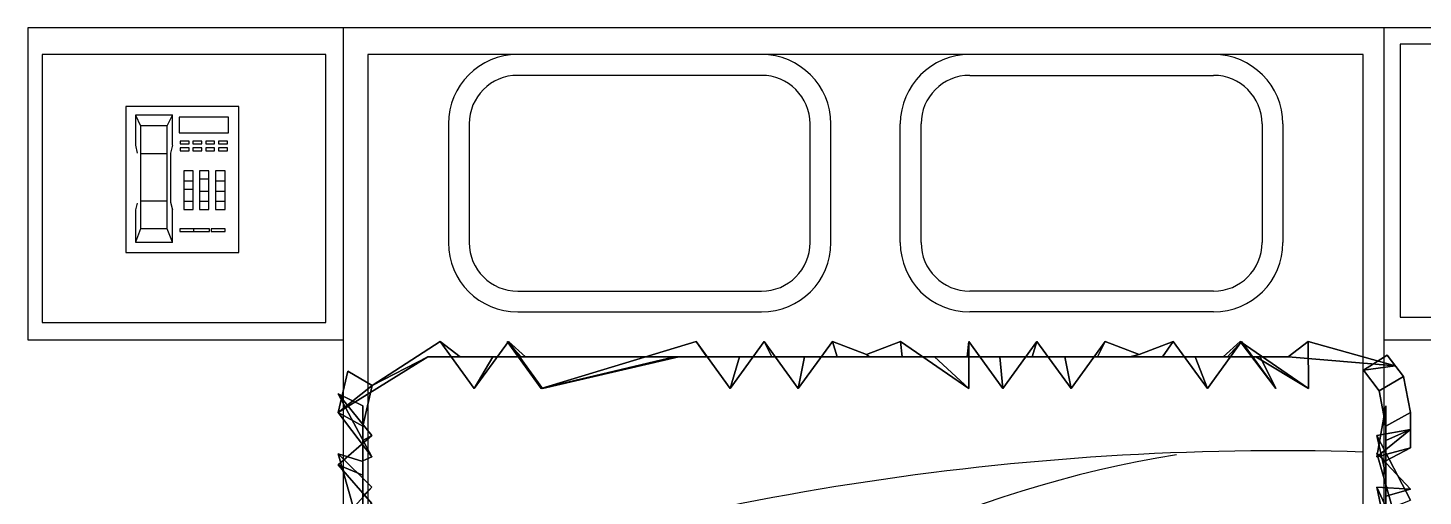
# Model space of a CAD drawing. Header units: inches. Extents: x 11.4 to 53.9, y 13.7 to 38.5.
# Drawn here: x 20.582 to 22.592, y 24.98 to 25.656 of the extents above; entities that cross this region are included whole.
import ezdxf

# ---------------------------------------------------------------- set-up
doc = ezdxf.new("R2010")
doc.units = ezdxf.units.IN
doc.header["$MEASUREMENT"] = 0
for name, color, linetype in [('02', 2, 'Continuous'), ('1', 1, 'Continuous'), ('4', 4, 'Continuous')]:
    doc.layers.add(name, color=color, linetype=linetype)

msp = doc.modelspace()

# ---------------------------------------------------------------- linework, layer by layer
at = {"layer": '02'}
for p, q in [((22.9599, 25.6324), (22.5586, 25.6324)), ((22.5586, 25.6324), (22.5586, 25.2384)), ((21.0112, 25.6173), (20.6024, 25.6173)), ((20.6024, 25.6173), (20.6024, 25.2309)), ((21.0112, 25.2309), (21.0112, 25.6173)), ((22.5056, 25.6173), (21.0718, 25.6173)), ((21.0718, 25.6173), (21.0718, 23.808)), ((22.5056, 23.808), (22.5056, 25.6173)), ((21.6387, 25.5873), (21.2876, 25.5873)), ((21.9387, 25.5873), (22.2899, 25.5873)), ((21.1876, 25.5173), (21.1876, 25.346)), ((21.2176, 25.5173), (21.2176, 25.346)), ((21.7087, 25.346), (21.7087, 25.5173)), ((21.7387, 25.346), (21.7387, 25.5173)), ((21.8387, 25.346), (21.8387, 25.5173)), ((21.8687, 25.346), (21.8687, 25.5173)), ((22.3599, 25.5173), (22.3599, 25.346)), ((22.3899, 25.5173), (22.3899, 25.346)), ((21.2876, 25.276), (21.6387, 25.276)), ((22.2899, 25.276), (21.9387, 25.276)), ((21.2876, 25.246), (21.6387, 25.246)), ((22.2899, 25.246), (21.9387, 25.246)), ((20.6024, 25.2309), (21.0112, 25.2309)), ((22.5586, 25.2384), (22.9599, 25.2384))]:
    msp.add_line(p, q, dxfattribs=at)
for centre, radius, start, end in [((21.2876, 25.5173), 0.1, 90, 180), ((21.6387, 25.5173), 0.1, 0, 90), ((21.9387, 25.5173), 0.1, 90, 180), ((22.2899, 25.5173), 0.1, 0, 90), ((21.2876, 25.5173), 0.07, 90, 180), ((21.6387, 25.5173), 0.07, 0, 90), ((21.9387, 25.5173), 0.07, 90, 180), ((22.2899, 25.5173), 0.07, 0, 90), ((21.2876, 25.346), 0.1, 180, 270), ((21.2876, 25.346), 0.07, 180, 270), ((21.6387, 25.346), 0.1, 270, 0), ((21.6387, 25.346), 0.07, 270, 0), ((21.9387, 25.346), 0.1, 180, 270), ((21.9387, 25.346), 0.07, 180, 270), ((22.2899, 25.346), 0.07, 270, 0), ((22.2899, 25.346), 0.1, 270, 0), ((22.387, 21.0461), 3.9997, 88.3001, 109.4819), ((22.488, 23.4621, 0.0693), 1.5976, 99.0507, 131.8465)]:
    msp.add_arc(centre, radius, start, end, dxfattribs=at)
for points, invisible_edges in [([(21.0778, 25.1399, 0.2113), (21.176, 25.2032, 0.0693), (21.0287, 25.1009, 0.0693)], 14), ([(21.176, 25.2032, 0.0693), (21.0774, 25.0372, 0.0693), (21.0287, 25.1009, 0.0693)], 13), ([(22.4264, 25.2032, 0.0693), (22.5518, 25.1682, 0.0693), (21.0774, 25.0372, 0.0693)], 14), ([(21.2247, 25.1354, 0.0693), (21.2742, 25.2032, 0.0693), (21.0774, 25.0372, 0.0693)], 14), ([(21.2742, 25.2032, 0.0693), (21.323, 25.1354, 0.0693), (21.0774, 25.0372, 0.0693)], 14), ([(21.323, 25.1354, 0.0693), (21.2724, 25.2032, 0.0693), (21.0774, 25.0372, 0.0693)], 14), ([(21.2724, 25.2032, 0.0693), (21.3212, 25.1354, 0.0693), (21.0774, 25.0372, 0.0693)], 14), ([(21.3212, 25.1354, 0.0693), (21.5446, 25.2032, 0.0693), (21.0774, 25.0372, 0.0693)], 14), ([(21.5446, 25.2032, 0.0693), (21.5935, 25.1354, 0.0693), (21.0774, 25.0372, 0.0693)], 14), ([(21.5935, 25.1354, 0.0693), (21.6427, 25.2032, 0.0693), (21.0774, 25.0372, 0.0693)], 14), ([(21.6427, 25.2032, 0.0693), (21.6917, 25.1354, 0.0693), (21.0774, 25.0372, 0.0693)], 14), ([(21.6917, 25.1354, 0.0693), (21.7409, 25.2032, 0.0693), (21.0774, 25.0372, 0.0693)], 14), ([(21.7409, 25.2032, 0.0693), (21.79, 25.1845, 0.0693), (21.0774, 25.0372, 0.0693)], 14), ([(21.79, 25.1845, 0.0693), (21.8391, 25.2032, 0.0693), (21.0774, 25.0372, 0.0693)], 14), ([(21.8391, 25.2032, 0.0693), (21.9374, 25.1354, 0.0693), (21.0774, 25.0372, 0.0693)], 14), ([(21.9374, 25.1354, 0.0693), (21.9373, 25.2032, 0.0693), (21.0774, 25.0372, 0.0693)], 14), ([(21.9373, 25.2032, 0.0693), (21.9865, 25.1354, 0.0693), (21.0774, 25.0372, 0.0693)], 14), ([(21.9865, 25.1354, 0.0693), (22.0355, 25.2032, 0.0693), (21.0774, 25.0372, 0.0693)], 14), ([(22.0355, 25.2032, 0.0693), (22.0847, 25.1354, 0.0693), (21.0774, 25.0372, 0.0693)], 14), ([(22.0847, 25.1354, 0.0693), (22.1337, 25.2032, 0.0693), (21.0774, 25.0372, 0.0693)], 14), ([(22.1337, 25.2032, 0.0693), (22.183, 25.1845, 0.0693), (21.0774, 25.0372, 0.0693)], 14), ([(22.183, 25.1845, 0.0693), (22.2319, 25.2032, 0.0693), (21.0774, 25.0372, 0.0693)], 14), ([(22.2319, 25.2032, 0.0693), (22.2812, 25.1354, 0.0693), (21.0774, 25.0372, 0.0693)], 14), ([(22.2812, 25.1354, 0.0693), (22.3301, 25.2032, 0.0693), (21.0774, 25.0372, 0.0693)], 14), ([(22.3301, 25.2032, 0.0693), (22.3795, 25.1354, 0.0693), (21.0774, 25.0372, 0.0693)], 14), ([(22.3795, 25.1354, 0.0693), (22.3283, 25.2032, 0.0693), (21.0774, 25.0372, 0.0693)], 14), ([(22.3283, 25.2032, 0.0693), (22.4269, 25.1354, 0.0693), (21.0774, 25.0372, 0.0693)], 14), ([(22.4269, 25.1354, 0.0693), (22.4264, 25.2032, 0.0693), (21.0774, 25.0372, 0.0693)], 14), ([(21.176, 25.2032, 0.0693), (21.2247, 25.1354, 0.0693), (21.0774, 25.0372, 0.0693)], 14), ([(21.176, 25.2032, 0.0693), (21.0778, 25.1399, 0.2113), (21.158, 25.1814, 0.2113)], 12), ([(21.176, 25.2032, 0.0693), (21.158, 25.1814, 0.2113), (21.2048, 25.1814, 0.2113)], 1), ([(21.2247, 25.1354, 0.0693), (21.176, 25.2032, 0.0693), (21.2048, 25.1814, 0.2113)], 12), ([(21.2742, 25.2032, 0.0693), (21.2247, 25.1354, 0.0693), (21.2518, 25.1814, 0.2113)], 12), ([(21.2742, 25.2032, 0.0693), (21.2518, 25.1814, 0.2113), (21.2986, 25.1814, 0.2113)], 1), ([(21.3212, 25.1354, 0.0693), (21.2724, 25.2032, 0.0693), (21.2923, 25.1814, 0.2113)], 12), ([(21.2724, 25.2032, 0.0693), (21.5195, 25.1814, 0.2113), (21.2923, 25.1814, 0.2113)], 1), ([(21.2724, 25.2032, 0.0693), (21.323, 25.1354, 0.0693), (21.5195, 25.1814, 0.2113)], 12), ([(21.323, 25.1354, 0.0693), (21.2742, 25.2032, 0.0693), (21.2986, 25.1814, 0.2113)], 12), ([(21.5446, 25.2032, 0.0693), (21.3212, 25.1354, 0.0693), (21.5133, 25.1814, 0.2113)], 12), ([(21.5446, 25.2032, 0.0693), (21.5133, 25.1814, 0.2113), (21.5601, 25.1814, 0.2113)], 1), ([(21.5935, 25.1354, 0.0693), (21.5446, 25.2032, 0.0693), (21.5601, 25.1814, 0.2113)], 12), ([(21.6427, 25.2032, 0.0693), (21.5935, 25.1354, 0.0693), (21.607, 25.1814, 0.2113)], 12), ([(21.6427, 25.2032, 0.0693), (21.607, 25.1814, 0.2113), (21.6538, 25.1814, 0.2113)], 1), ([(21.6917, 25.1354, 0.0693), (21.6427, 25.2032, 0.0693), (21.6538, 25.1814, 0.2113)], 12), ([(21.7409, 25.2032, 0.0693), (21.6917, 25.1354, 0.0693), (21.7008, 25.1814, 0.2113)], 12), ([(21.7409, 25.2032, 0.0693), (21.7008, 25.1814, 0.2113), (21.7476, 25.1814, 0.2113)], 1), ([(21.79, 25.1845, 0.0693), (21.7409, 25.2032, 0.0693), (21.7476, 25.1814, 0.2113)], 12), ([(21.8391, 25.2032, 0.0693), (21.79, 25.1845, 0.0693), (21.7945, 25.1814, 0.2113)], 12), ([(21.8391, 25.2032, 0.0693), (21.7945, 25.1814, 0.2113), (21.8413, 25.1814, 0.2113)], 1), ([(21.9374, 25.1354, 0.0693), (21.8391, 25.2032, 0.0693), (21.8413, 25.1814, 0.2113)], 12), ([(21.9373, 25.2032, 0.0693), (21.8882, 25.1814, 0.2113), (21.9351, 25.1814, 0.2113)], 1), ([(21.9373, 25.2032, 0.0693), (21.9374, 25.1354, 0.0693), (21.8882, 25.1814, 0.2113)], 12), ([(21.9865, 25.1354, 0.0693), (21.9373, 25.2032, 0.0693), (21.9351, 25.1814, 0.2113)], 12), ([(22.0355, 25.2032, 0.0693), (21.982, 25.1814, 0.2113), (22.0288, 25.1814, 0.2113)], 1), ([(22.0355, 25.2032, 0.0693), (21.9865, 25.1354, 0.0693), (21.982, 25.1814, 0.2113)], 12), ([(22.0847, 25.1354, 0.0693), (22.0355, 25.2032, 0.0693), (22.0288, 25.1814, 0.2113)], 12), ([(22.1337, 25.2032, 0.0693), (22.0758, 25.1814, 0.2113), (22.1226, 25.1814, 0.2113)], 1), ([(22.1337, 25.2032, 0.0693), (22.0847, 25.1354, 0.0693), (22.0758, 25.1814, 0.2113)], 12), ([(22.183, 25.1845, 0.0693), (22.1337, 25.2032, 0.0693), (22.1226, 25.1814, 0.2113)], 12), ([(22.2319, 25.2032, 0.0693), (22.1695, 25.1814, 0.2113), (22.2163, 25.1814, 0.2113)], 1), ([(22.2319, 25.2032, 0.0693), (22.183, 25.1845, 0.0693), (22.1695, 25.1814, 0.2113)], 12), ([(22.2812, 25.1354, 0.0693), (22.2319, 25.2032, 0.0693), (22.2163, 25.1814, 0.2113)], 12), ([(22.3301, 25.2032, 0.0693), (22.2633, 25.1814, 0.2113), (22.3101, 25.1814, 0.2113)], 1), ([(22.3301, 25.2032, 0.0693), (22.2812, 25.1354, 0.0693), (22.2633, 25.1814, 0.2113)], 12), ([(22.3283, 25.2032, 0.0693), (22.357, 25.1814, 0.2113), (22.3038, 25.1814, 0.2113)], 1), ([(22.4269, 25.1354, 0.0693), (22.3283, 25.2032, 0.0693), (22.3038, 25.1814, 0.2113)], 12), ([(22.3795, 25.1354, 0.0693), (22.3301, 25.2032, 0.0693), (22.3101, 25.1814, 0.2113)], 12), ([(22.3283, 25.2032, 0.0693), (22.3795, 25.1354, 0.0693), (22.357, 25.1814, 0.2113)], 12), ([(22.4264, 25.2032, 0.0693), (22.3508, 25.1814, 0.2113), (22.3976, 25.1814, 0.2113)], 1), ([(22.4264, 25.2032, 0.0693), (22.4269, 25.1354, 0.0693), (22.3508, 25.1814, 0.2113)], 12), ([(22.5518, 25.1682, 0.0693), (22.4264, 25.2032, 0.0693), (22.3976, 25.1814, 0.2113)], 12), ([(21.0778, 25.1399, 0.2113), (21.158, 25.1814, 0.2113), (21.0287, 25.1009, 0.0693)], 1), ([(21.0778, 25.1399, 0.2113), (21.0287, 25.1009, 0.0693), (21.158, 25.1814, 0.2113)], 1), ([(21.0643, 25.0314, 0.2113), (22.5518, 25.1682, 0.0693), (22.3976, 25.1814, 0.2113)], 13), ([(21.0643, 25.0314, 0.2113), (21.2518, 25.1814, 0.2113), (21.2048, 25.1814, 0.2113)], 13), ([(21.0643, 25.0314, 0.2113), (21.2986, 25.1814, 0.2113), (21.2518, 25.1814, 0.2113)], 13), ([(21.0643, 25.0314, 0.2113), (21.5195, 25.1814, 0.2113), (21.2986, 25.1814, 0.2113)], 13), ([(21.0643, 25.0314, 0.2113), (21.2923, 25.1814, 0.2113), (21.5195, 25.1814, 0.2113)], 13), ([(21.0643, 25.0314, 0.2113), (21.5133, 25.1814, 0.2113), (21.2923, 25.1814, 0.2113)], 13), ([(21.0643, 25.0314, 0.2113), (21.5601, 25.1814, 0.2113), (21.5133, 25.1814, 0.2113)], 13), ([(21.0643, 25.0314, 0.2113), (21.607, 25.1814, 0.2113), (21.5601, 25.1814, 0.2113)], 13), ([(21.0643, 25.0314, 0.2113), (21.6538, 25.1814, 0.2113), (21.607, 25.1814, 0.2113)], 13), ([(21.0643, 25.0314, 0.2113), (21.7008, 25.1814, 0.2113), (21.6538, 25.1814, 0.2113)], 13), ([(21.0643, 25.0314, 0.2113), (21.7476, 25.1814, 0.2113), (21.7008, 25.1814, 0.2113)], 13), ([(21.0643, 25.0314, 0.2113), (21.7945, 25.1814, 0.2113), (21.7476, 25.1814, 0.2113)], 13), ([(21.0643, 25.0314, 0.2113), (21.8413, 25.1814, 0.2113), (21.7945, 25.1814, 0.2113)], 13), ([(21.0643, 25.0314, 0.2113), (21.8882, 25.1814, 0.2113), (21.8413, 25.1814, 0.2113)], 13), ([(21.0643, 25.0314, 0.2113), (21.9351, 25.1814, 0.2113), (21.8882, 25.1814, 0.2113)], 13), ([(21.0643, 25.0314, 0.2113), (21.982, 25.1814, 0.2113), (21.9351, 25.1814, 0.2113)], 13), ([(21.0643, 25.0314, 0.2113), (22.0288, 25.1814, 0.2113), (21.982, 25.1814, 0.2113)], 13), ([(21.0643, 25.0314, 0.2113), (22.0758, 25.1814, 0.2113), (22.0288, 25.1814, 0.2113)], 13), ([(21.0643, 25.0314, 0.2113), (22.1226, 25.1814, 0.2113), (22.0758, 25.1814, 0.2113)], 13), ([(21.0643, 25.0314, 0.2113), (22.1695, 25.1814, 0.2113), (22.1226, 25.1814, 0.2113)], 13), ([(21.0643, 25.0314, 0.2113), (22.2163, 25.1814, 0.2113), (22.1695, 25.1814, 0.2113)], 13), ([(21.0643, 25.0314, 0.2113), (22.2633, 25.1814, 0.2113), (22.2163, 25.1814, 0.2113)], 13), ([(21.0643, 25.0314, 0.2113), (22.3101, 25.1814, 0.2113), (22.2633, 25.1814, 0.2113)], 13), ([(21.0643, 25.0314, 0.2113), (22.357, 25.1814, 0.2113), (22.3101, 25.1814, 0.2113)], 13), ([(21.0643, 25.0314, 0.2113), (22.3038, 25.1814, 0.2113), (22.357, 25.1814, 0.2113)], 13), ([(21.0643, 25.0314, 0.2113), (22.3508, 25.1814, 0.2113), (22.3038, 25.1814, 0.2113)], 13), ([(21.0643, 25.0314, 0.2113), (22.3976, 25.1814, 0.2113), (22.3508, 25.1814, 0.2113)], 13), ([(21.0778, 25.1399, 0.2113), (21.0643, 25.0813, 0.2113), (21.158, 25.1814, 0.2113)], 14), ([(21.0643, 25.0813, 0.2113), (21.2048, 25.1814, 0.2113), (21.158, 25.1814, 0.2113)], 13), ([(21.0643, 25.0813, 0.2113), (21.0643, 25.0314, 0.2113), (21.2048, 25.1814, 0.2113)], 14), ([(21.0643, 25.0314, 0.2113), (22.506, 25.1622, 0.2113), (22.5518, 25.1682, 0.0693)], 13), ([(22.5518, 25.1682, 0.0693), (22.5399, 25.1835, 0.0693), (21.0774, 25.0372, 0.0693)], 14), ([(22.5399, 25.1835, 0.0693), (22.5637, 25.1528, 0.0693), (21.0774, 25.0372, 0.0693)], 14), ([(21.2247, 25.1354, 0.0693), (21.2048, 25.1814, 0.2113), (21.2518, 25.1814, 0.2113)], 1), ([(21.3212, 25.1354, 0.0693), (21.2923, 25.1814, 0.2113), (21.5133, 25.1814, 0.2113)], 1), ([(21.323, 25.1354, 0.0693), (21.2986, 25.1814, 0.2113), (21.5195, 25.1814, 0.2113)], 1), ([(21.5935, 25.1354, 0.0693), (21.5601, 25.1814, 0.2113), (21.607, 25.1814, 0.2113)], 1), ([(21.6917, 25.1354, 0.0693), (21.6538, 25.1814, 0.2113), (21.7008, 25.1814, 0.2113)], 1), ([(21.79, 25.1845, 0.0693), (21.7476, 25.1814, 0.2113), (21.7945, 25.1814, 0.2113)], 1), ([(21.9374, 25.1354, 0.0693), (21.8413, 25.1814, 0.2113), (21.8882, 25.1814, 0.2113)], 1), ([(21.9865, 25.1354, 0.0693), (21.9351, 25.1814, 0.2113), (21.982, 25.1814, 0.2113)], 1), ([(22.0847, 25.1354, 0.0693), (22.0288, 25.1814, 0.2113), (22.0758, 25.1814, 0.2113)], 1), ([(22.183, 25.1845, 0.0693), (22.1226, 25.1814, 0.2113), (22.1695, 25.1814, 0.2113)], 1), ([(22.2812, 25.1354, 0.0693), (22.2163, 25.1814, 0.2113), (22.2633, 25.1814, 0.2113)], 1), ([(22.4269, 25.1354, 0.0693), (22.3038, 25.1814, 0.2113), (22.3508, 25.1814, 0.2113)], 1), ([(22.3795, 25.1354, 0.0693), (22.3101, 25.1814, 0.2113), (22.357, 25.1814, 0.2113)], 1), ([(22.5518, 25.1682, 0.0693), (22.3976, 25.1814, 0.2113), (22.5518, 25.1682, 0.0693)], 1), ([(22.5399, 25.1835, 0.0693), (22.5518, 25.1682, 0.0693), (22.506, 25.1622, 0.2113)], 1), ([(22.5637, 25.1528, 0.0693), (22.5399, 25.1835, 0.0693), (22.506, 25.1622, 0.2113)], 12), ([(22.5399, 25.1835, 0.0693), (22.5518, 25.1682, 0.0693), (22.5518, 25.1682, 0.0693)], 12), ([(21.043, 25.1608, 0.0693), (21.0287, 25.1009, 0.0693), (21.0643, 25.0813, 0.2113)], 12), ([(21.0287, 25.1009, 0.0693), (21.043, 25.1608, 0.0693), (21.0778, 25.1399, 0.2113)], 12), ([(21.0287, 25.1009, 0.0693), (21.0778, 25.1399, 0.2113), (21.043, 25.1608, 0.0693)], 2), ([(21.0778, 25.1399, 0.2113), (21.0287, 25.1009, 0.0693), (21.043, 25.1608, 0.0693)], 13), ([(21.043, 25.1608, 0.0693), (21.0643, 25.0813, 0.2113), (21.0778, 25.1399, 0.2113)], 1), ([(21.0643, 25.0314, 0.2113), (22.5286, 25.1321, 0.2113), (22.506, 25.1622, 0.2113)], 13), ([(22.5637, 25.1528, 0.0693), (22.5738, 25.1011, 0.0693), (21.0774, 25.0372, 0.0693)], 14), ([(22.5637, 25.1528, 0.0693), (22.506, 25.1622, 0.2113), (22.5286, 25.1321, 0.2113)], 1), ([(22.5738, 25.1011, 0.0693), (22.5637, 25.1528, 0.0693), (22.5286, 25.1321, 0.2113)], 12), ([(21.0287, 25.1009, 0.0693), (21.0778, 25.1399, 0.2113), (21.0287, 25.1009, 0.0693)], 1), ([(21.0778, 25.1399, 0.2113), (21.0287, 25.1009, 0.0693), (21.0287, 25.1009, 0.0693)], 12), ([(21.0287, 25.1278, 0.0693), (21.0643, 25.0604, 0.2113), (21.0643, 25.1104, 0.2113)], 1), ([(21.0287, 25.1278, 0.0693), (21.0774, 25.0679, 0.0693), (21.0643, 25.0604, 0.2113)], 12), ([(21.0774, 25.0372, 0.0693), (21.0287, 25.1278, 0.0693), (21.0643, 25.1104, 0.2113)], 12), ([(22.5738, 25.0499, 0.0693), (21.0287, 25.1278, 0.0693), (21.0774, 25.0372, 0.0693)], 13), ([(22.5738, 25.0499, 0.0693), (22.5251, 25.0372, 0.0693), (21.0287, 25.1278, 0.0693)], 14), ([(22.5251, 25.0372, 0.0693), (22.5738, 25.0767, 0.0693), (21.0287, 25.1278, 0.0693)], 14), ([(22.5738, 25.0767, 0.0693), (21.0774, 25.0679, 0.0693), (21.0287, 25.1278, 0.0693)], 13), ([(21.0643, 25.0314, 0.2113), (22.5383, 25.0815, 0.2113), (22.5286, 25.1321, 0.2113)], 13), ([(22.5738, 25.1011, 0.0693), (22.5286, 25.1321, 0.2113), (22.5383, 25.0815, 0.2113)], 1), ([(21.0774, 25.0372, 0.0693), (21.0643, 25.1104, 0.2113), (21.0643, 25.0314, 0.2113)], 1), ([(21.0643, 25.0314, 0.2113), (21.0643, 25.1104, 0.2113), (22.5383, 25.0314, 0.2113)], 14), ([(21.0643, 25.1104, 0.2113), (22.5383, 25.1104, 0.2113), (22.5383, 25.0314, 0.2113)], 13), ([(21.0643, 25.1104, 0.2113), (22.5383, 25.0604, 0.2113), (22.5383, 25.1104, 0.2113)], 13), ([(21.0643, 25.1104, 0.2113), (21.0643, 25.0604, 0.2113), (22.5383, 25.0604, 0.2113)], 14), ([(22.5251, 25.0372, 0.0693), (22.5383, 25.0314, 0.2113), (22.5383, 25.1104, 0.2113)], 1), ([(22.5738, 25.0767, 0.0693), (22.5251, 25.0372, 0.0693), (22.5383, 25.1104, 0.2113)], 12), ([(22.5738, 25.0767, 0.0693), (22.5383, 25.1104, 0.2113), (22.5383, 25.0604, 0.2113)], 1), ([(21.0287, 25.1009, 0.0693), (21.0643, 25.0314, 0.2113), (21.0643, 25.0813, 0.2113)], 1), ([(21.0287, 25.1009, 0.0693), (21.0774, 25.0372, 0.0693), (21.0643, 25.0314, 0.2113)], 12), ([(22.5738, 25.1011, 0.0693), (22.5738, 25.0499, 0.0693), (21.0774, 25.0372, 0.0693)], 14), ([(22.5738, 25.0499, 0.0693), (22.5738, 25.1011, 0.0693), (22.5383, 25.0815, 0.2113)], 12), ([(22.5738, 25.0767, 0.0693), (21.0287, 25.0257, 0.0693), (21.0774, 25.0679, 0.0693)], 13), ([(22.5738, 25.0767, 0.0693), (22.5251, 25.0679, 0.0693), (21.0287, 25.0257, 0.0693)], 14), ([(21.0774, 25.0679, 0.0693), (21.0287, 25.0257, 0.0693), (21.0643, 25.0104, 0.2113)], 12), ([(22.5251, 25.0679, 0.0693), (22.5738, 24.9746, 0.0693), (21.0287, 25.0257, 0.0693)], 14), ([(21.0643, 25.0314, 0.2113), (22.5383, 25.0314, 0.2113), (22.5383, 25.0815, 0.2113)], 13), ([(21.0774, 25.0679, 0.0693), (21.0643, 25.0104, 0.2113), (21.0643, 25.0604, 0.2113)], 1), ([(22.5251, 25.0679, 0.0693), (22.5738, 25.0767, 0.0693), (22.5383, 25.0604, 0.2113)], 12), ([(22.5738, 24.9746, 0.0693), (22.5251, 25.0679, 0.0693), (22.5383, 25.0104, 0.2113)], 12), ([(22.5251, 25.0679, 0.0693), (22.5383, 25.0604, 0.2113), (22.5383, 25.0104, 0.2113)], 1), ([(22.5738, 25.0499, 0.0693), (22.5383, 25.0815, 0.2113), (22.5383, 25.0314, 0.2113)], 1), ([(21.0643, 25.0604, 0.2113), (21.0643, 25.0104, 0.2113), (22.5383, 25.0604, 0.2113)], 14), ([(21.0643, 25.0104, 0.2113), (22.5383, 25.0104, 0.2113), (22.5383, 25.0604, 0.2113)], 13), ([(22.5251, 25.0372, 0.0693), (22.5738, 25.0499, 0.0693), (22.5383, 25.0314, 0.2113)], 12), ([(22.5251, 25.0423, 0.0693), (22.5738, 24.9902, 0.0693), (21.0287, 25.0413, 0.0693)], 14), ([(22.5251, 25.0423, 0.0693), (21.0287, 25.0413, 0.0693), (21.0774, 24.8714, 0.0693)], 13), ([(21.0287, 25.0413, 0.0693), (21.0643, 24.9804, 0.2113), (21.0643, 25.0304, 0.2113)], 1), ([(21.0287, 25.0413, 0.0693), (21.0774, 24.9932, 0.0693), (21.0643, 24.9804, 0.2113)], 12), ([(21.0774, 24.8714, 0.0693), (21.0287, 25.0413, 0.0693), (21.0643, 25.0304, 0.2113)], 12), ([(22.5738, 24.9902, 0.0693), (21.0774, 24.9932, 0.0693), (21.0287, 25.0413, 0.0693)], 13), ([(21.0287, 25.0257, 0.0693), (21.0643, 24.9604, 0.2113), (21.0643, 25.0104, 0.2113)], 1), ([(21.0287, 25.0257, 0.0693), (21.0774, 24.9697, 0.0693), (21.0643, 24.9604, 0.2113)], 12), ([(22.5738, 24.9746, 0.0693), (21.0774, 24.9697, 0.0693), (21.0287, 25.0257, 0.0693)], 13), ([(21.0774, 24.8714, 0.0693), (21.0643, 25.0304, 0.2113), (21.0643, 24.8604, 0.2113)], 1), ([(21.0643, 24.8604, 0.2113), (22.5383, 25.0304, 0.2113), (22.5383, 24.8604, 0.2113)], 13), ([(21.0643, 24.8604, 0.2113), (21.0643, 25.0304, 0.2113), (22.5383, 25.0304, 0.2113)], 14), ([(21.0643, 25.0304, 0.2113), (22.5383, 24.9804, 0.2113), (22.5383, 25.0304, 0.2113)], 13), ([(21.0643, 25.0304, 0.2113), (21.0643, 24.9804, 0.2113), (22.5383, 24.9804, 0.2113)], 14), ([(22.5738, 24.8724, 0.0693), (22.5251, 25.0423, 0.0693), (21.0774, 24.8714, 0.0693)], 14), ([(22.5251, 25.0423, 0.0693), (22.5383, 24.8604, 0.2113), (22.5383, 25.0304, 0.2113)], 1), ([(22.5251, 25.0423, 0.0693), (22.5738, 24.8724, 0.0693), (22.5383, 24.8604, 0.2113)], 12), ([(22.5738, 24.9902, 0.0693), (22.5251, 25.0423, 0.0693), (22.5383, 25.0304, 0.2113)], 12), ([(22.5738, 24.9902, 0.0693), (22.5383, 25.0304, 0.2113), (22.5383, 24.9804, 0.2113)], 1), ([(21.0643, 25.0104, 0.2113), (22.5383, 24.9604, 0.2113), (22.5383, 25.0104, 0.2113)], 13), ([(21.0643, 25.0104, 0.2113), (21.0643, 24.9604, 0.2113), (22.5383, 24.9604, 0.2113)], 14), ([(22.5738, 24.9746, 0.0693), (22.5383, 25.0104, 0.2113), (22.5383, 24.9604, 0.2113)], 1), ([(21.0774, 24.9932, 0.0693), (21.0287, 24.9391, 0.0693), (21.0643, 24.9304, 0.2113)], 12), ([(22.3777, 23.6944, 0.0693), (21.0287, 24.9391, 0.0693), (21.0774, 24.9932, 0.0693)], 13), ([(21.0774, 24.9932, 0.0693), (21.0643, 24.9304, 0.2113), (21.0643, 24.9804, 0.2113)], 1), ([(22.5738, 24.6837, 0.0693), (22.5251, 24.6493, 0.0693), (21.0774, 24.9932, 0.0693)], 14), ([(22.5251, 24.6493, 0.0693), (22.5738, 24.5815, 0.0693), (21.0774, 24.9932, 0.0693)], 14), ([(22.5738, 24.5815, 0.0693), (22.5251, 24.5019, 0.0693), (21.0774, 24.9932, 0.0693)], 14), ([(22.5251, 24.5019, 0.0693), (22.5738, 24.4793, 0.0693), (21.0774, 24.9932, 0.0693)], 14), ([(22.5738, 24.4793, 0.0693), (22.5251, 24.458, 0.0693), (21.0774, 24.9932, 0.0693)], 14), ([(22.5251, 24.458, 0.0693), (22.5738, 24.4315, 0.0693), (21.0774, 24.9932, 0.0693)], 14), ([(22.5738, 24.4315, 0.0693), (22.5251, 24.3597, 0.0693), (21.0774, 24.9932, 0.0693)], 14), ([(22.5251, 24.3597, 0.0693), (22.5738, 24.3293, 0.0693), (21.0774, 24.9932, 0.0693)], 14), ([(22.5738, 24.9902, 0.0693), (22.5251, 24.9932, 0.0693), (21.0774, 24.9932, 0.0693)], 14), ([(22.5251, 24.9932, 0.0693), (22.5738, 24.888, 0.0693), (21.0774, 24.9932, 0.0693)], 14), ([(22.5738, 24.888, 0.0693), (22.5251, 24.8949, 0.0693), (21.0774, 24.9932, 0.0693)], 14), ([(22.5251, 24.8949, 0.0693), (22.5738, 24.7858, 0.0693), (21.0774, 24.9932, 0.0693)], 14), ([(22.5738, 24.7858, 0.0693), (22.5251, 24.7475, 0.0693), (21.0774, 24.9932, 0.0693)], 14), ([(22.5251, 24.7475, 0.0693), (22.5738, 24.6837, 0.0693), (21.0774, 24.9932, 0.0693)], 14), ([(22.5738, 24.3293, 0.0693), (22.5251, 24.2615, 0.0693), (21.0774, 24.9932, 0.0693)], 14), ([(22.5251, 24.2615, 0.0693), (22.5738, 24.2271, 0.0693), (21.0774, 24.9932, 0.0693)], 14), ([(22.5738, 24.2271, 0.0693), (22.5251, 24.1632, 0.0693), (21.0774, 24.9932, 0.0693)], 14), ([(22.5251, 24.1632, 0.0693), (22.5738, 24.1249, 0.0693), (21.0774, 24.9932, 0.0693)], 14), ([(22.5738, 24.1249, 0.0693), (22.5251, 24.065, 0.0693), (21.0774, 24.9932, 0.0693)], 14), ([(22.5251, 24.065, 0.0693), (22.5738, 24.0227, 0.0693), (21.0774, 24.9932, 0.0693)], 14), ([(22.5738, 24.0227, 0.0693), (22.5251, 23.9667, 0.0693), (21.0774, 24.9932, 0.0693)], 14), ([(22.5251, 23.9667, 0.0693), (22.5738, 23.9206, 0.0693), (21.0774, 24.9932, 0.0693)], 14), ([(22.5738, 23.9206, 0.0693), (22.5251, 23.8685, 0.0693), (21.0774, 24.9932, 0.0693)], 14), ([(22.5251, 23.8685, 0.0693), (22.5738, 23.8184, 0.0693), (21.0774, 24.9932, 0.0693)], 14), ([(22.5738, 23.8184, 0.0693), (22.5251, 23.7702, 0.0693), (21.0774, 24.9932, 0.0693)], 14), ([(22.5251, 23.7702, 0.0693), (22.5738, 23.7877, 0.0693), (21.0774, 24.9932, 0.0693)], 14), ([(22.5738, 23.7877, 0.0693), (22.5738, 23.7367, 0.0693), (21.0774, 24.9932, 0.0693)], 14), ([(22.5738, 23.7367, 0.0693), (22.5622, 23.6818, 0.0693), (21.0774, 24.9932, 0.0693)], 14), ([(22.5622, 23.6818, 0.0693), (22.5278, 23.6462, 0.0693), (21.0774, 24.9932, 0.0693)], 14), ([(22.5278, 23.6462, 0.0693), (22.4755, 23.6344, 0.0693), (21.0774, 24.9932, 0.0693)], 14), ([(22.4755, 23.6344, 0.0693), (22.4264, 23.6344, 0.0693), (21.0774, 24.9932, 0.0693)], 14), ([(22.4264, 23.6344, 0.0693), (22.3777, 23.6944, 0.0693), (21.0774, 24.9932, 0.0693)], 14), ([(22.5251, 24.9932, 0.0693), (22.5383, 24.9804, 0.2113), (22.5383, 24.9304, 0.2113)], 1), ([(22.5251, 24.9932, 0.0693), (22.5738, 24.9902, 0.0693), (22.5383, 24.9804, 0.2113)], 12), ([(22.5738, 24.888, 0.0693), (22.5251, 24.9932, 0.0693), (22.5383, 24.9304, 0.2113)], 12), ([(21.0643, 24.9804, 0.2113), (22.5383, 24.9304, 0.2113), (22.5383, 24.9804, 0.2113)], 13)]:
    msp.add_3dface(points, dxfattribs=dict(at, invisible_edges=invisible_edges))
at = {"layer": '1'}
for p, q in [((20.8858, 25.5424), (20.7228, 25.5424)), ((20.7228, 25.5424), (20.7228, 25.3316)), ((20.7367, 25.5298), (20.7367, 25.4865)), ((20.7904, 25.5298), (20.7367, 25.5298)), ((20.7367, 25.5298), (20.744, 25.5143)), ((20.7824, 25.5143), (20.7904, 25.5298)), ((20.7904, 25.4865), (20.7904, 25.5302)), ((20.7997, 25.527), (20.7997, 25.5045)), ((20.8707, 25.527), (20.7997, 25.527)), ((20.8707, 25.5045), (20.8707, 25.527)), ((20.8858, 25.3316), (20.8858, 25.5424)), ((20.7824, 25.5143), (20.744, 25.5143)), ((20.744, 25.5143), (20.744, 25.366)), ((20.7824, 25.366), (20.7824, 25.5143)), ((20.7997, 25.5045), (20.8707, 25.5045)), ((20.8013, 25.4926), (20.8013, 25.4883)), ((20.8141, 25.4926), (20.8013, 25.4926)), ((20.8013, 25.4883), (20.8141, 25.4883)), ((20.8141, 25.4883), (20.8141, 25.4926)), ((20.8197, 25.4926), (20.8197, 25.4883)), ((20.8324, 25.4926), (20.8197, 25.4926)), ((20.8197, 25.4883), (20.8324, 25.4883)), ((20.8324, 25.4883), (20.8324, 25.4926)), ((20.8381, 25.4926), (20.8381, 25.4883)), ((20.8508, 25.4926), (20.8381, 25.4926)), ((20.8381, 25.4883), (20.8508, 25.4883)), ((20.8508, 25.4883), (20.8508, 25.4926)), ((20.8565, 25.4926), (20.8565, 25.4883)), ((20.8692, 25.4926), (20.8565, 25.4926)), ((20.8565, 25.4883), (20.8692, 25.4883)), ((20.8692, 25.4883), (20.8692, 25.4926)), ((20.7367, 25.4865), (20.7392, 25.4752)), ((20.7824, 25.4743), (20.744, 25.4743)), ((20.7904, 25.4865), (20.7872, 25.4752)), ((20.7872, 25.4752), (20.7872, 25.4043)), ((20.8013, 25.4827), (20.8013, 25.4785)), ((20.8141, 25.4827), (20.8013, 25.4827)), ((20.8013, 25.4785), (20.8141, 25.4785)), ((20.8141, 25.4785), (20.8141, 25.4827)), ((20.8197, 25.4827), (20.8197, 25.4785)), ((20.8324, 25.4827), (20.8197, 25.4827)), ((20.8197, 25.4785), (20.8324, 25.4785)), ((20.8324, 25.4785), (20.8324, 25.4827)), ((20.8381, 25.4827), (20.8381, 25.4785)), ((20.8508, 25.4827), (20.8381, 25.4827)), ((20.8381, 25.4785), (20.8508, 25.4785)), ((20.8508, 25.4785), (20.8508, 25.4827)), ((20.8565, 25.4827), (20.8565, 25.4785)), ((20.8692, 25.4827), (20.8565, 25.4827)), ((20.8565, 25.4785), (20.8692, 25.4785)), ((20.8692, 25.4785), (20.8692, 25.4827)), ((20.8201, 25.4497), (20.8063, 25.4497)), ((20.8063, 25.4497), (20.8063, 25.3936)), ((20.8201, 25.3936), (20.8201, 25.4497)), ((20.8427, 25.4497), (20.8289, 25.4497)), ((20.8289, 25.4497), (20.8289, 25.3936)), ((20.8427, 25.3936), (20.8427, 25.4497)), ((20.8522, 25.4497), (20.8522, 25.3936)), ((20.866, 25.4497), (20.8522, 25.4497)), ((20.866, 25.3936), (20.866, 25.4497)), ((20.8201, 25.4349), (20.8063, 25.4349)), ((20.8289, 25.438), (20.8427, 25.438)), ((20.866, 25.4349), (20.8522, 25.4349)), ((20.744, 25.4064), (20.7824, 25.4064)), ((20.8063, 25.4232), (20.8201, 25.4232)), ((20.8427, 25.42), (20.8289, 25.42)), ((20.866, 25.42), (20.8522, 25.42)), ((20.7392, 25.403), (20.7367, 25.3934)), ((20.7367, 25.3934), (20.7367, 25.3467)), ((20.7872, 25.4043), (20.7904, 25.3934)), ((20.7904, 25.3462), (20.7904, 25.3934)), ((20.8201, 25.4052), (20.8063, 25.4052)), ((20.8063, 25.3936), (20.8201, 25.3936)), ((20.8427, 25.4052), (20.8289, 25.4052)), ((20.8289, 25.3936), (20.8427, 25.3936)), ((20.866, 25.4052), (20.8522, 25.4052)), ((20.8522, 25.3936), (20.866, 25.3936)), ((20.744, 25.366), (20.7367, 25.3467)), ((20.7824, 25.366), (20.744, 25.366)), ((20.7904, 25.3467), (20.7824, 25.366)), ((20.801, 25.366), (20.801, 25.3621)), ((20.8434, 25.366), (20.801, 25.366)), ((20.8209, 25.3621), (20.8209, 25.366)), ((20.8434, 25.3621), (20.8434, 25.366)), ((20.846, 25.366), (20.846, 25.3621)), ((20.8659, 25.366), (20.846, 25.366)), ((20.8659, 25.3621), (20.8659, 25.366)), ((20.7367, 25.3467), (20.7904, 25.3467)), ((20.801, 25.3621), (20.8434, 25.3621)), ((20.846, 25.3621), (20.8659, 25.3621)), ((20.7228, 25.3316), (20.8858, 25.3316))]:
    msp.add_line(p, q, dxfattribs=at)
at = {"layer": '4'}
for p, q in [((20.5819, 25.6558), (20.5819, 25.2058)), ((22.9819, 25.6558), (20.5819, 25.6558)), ((21.0359, 25.6558), (21.0359, 23.7758)), ((22.5359, 23.7758), (22.5359, 25.6558)), ((20.5819, 25.2058), (21.0359, 25.2058)), ((22.5359, 25.2058), (22.9819, 25.2058))]:
    msp.add_line(p, q, dxfattribs=at)

doc.saveas('drawing.dxf')
